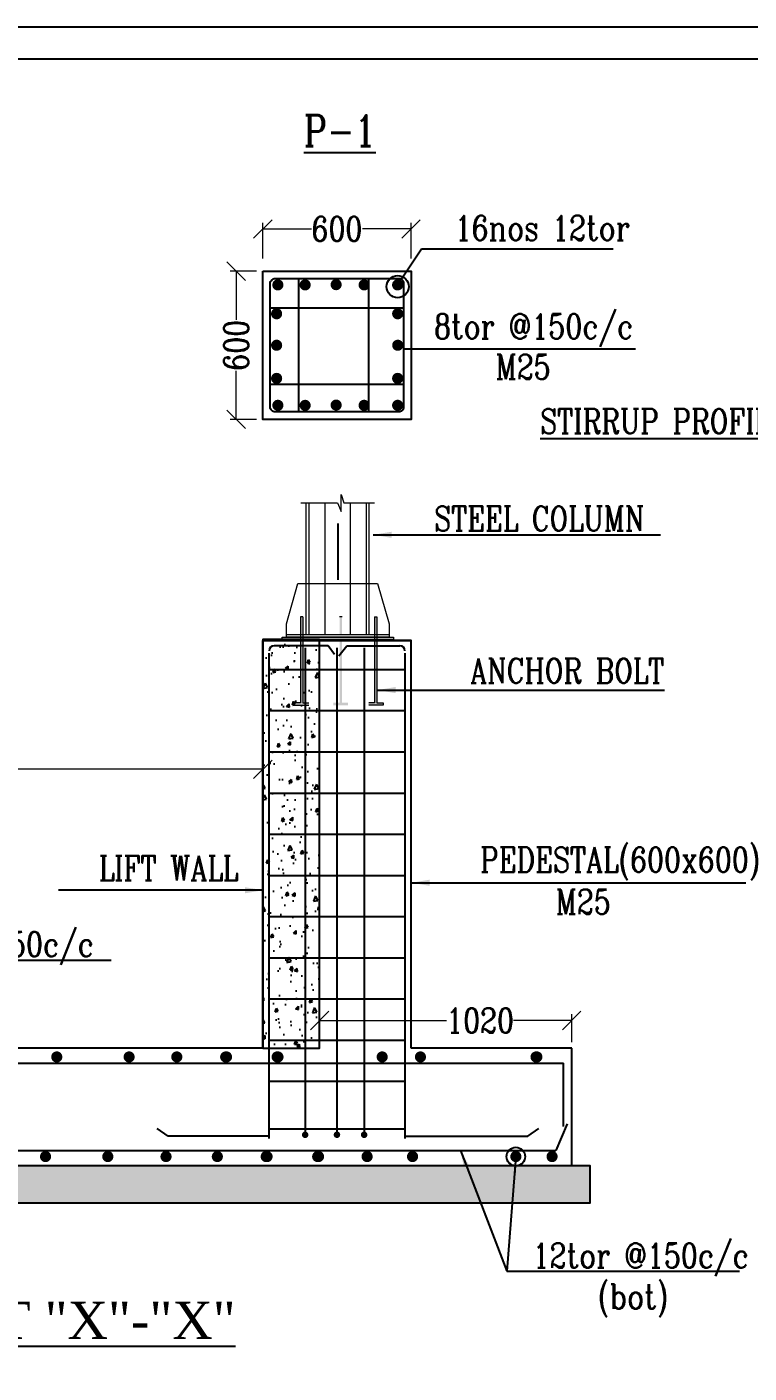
# Model space of a CAD drawing. Header units: millimetres. Extents: x 718890 to 734392, y -300108 to -278291.
# Drawn here: x 725941 to 728863, y -283739 to -278291 of the extents above; entities that cross this region are included whole.
import ezdxf
from ezdxf.enums import TextEntityAlignment as Align
from ezdxf.lldxf.tags import DXFTag

# ---------------------------------------------------------------- set-up
doc = ezdxf.new("R2010")
doc.units = ezdxf.units.MM
doc.header["$MEASUREMENT"] = 0
doc.header["$PDMODE"] = 2
doc.layers.add('col', color=7, linetype='Continuous')
doc.layers.add('COLUMN', color=1, linetype='Continuous')
for name, color, linetype, lineweight in [('DIM', 37, 'Continuous', 13), ('FOOT', 3, 'Continuous', 18), ('Part', 2, 'Continuous', 0), ('PCC', 4, 'Continuous', 30), ('REIN', 1, 'Continuous', 20), ('TEXT', 7, 'Continuous', 15)]:
    doc.layers.add(name, color=color, linetype=linetype, lineweight=lineweight)
doc.styles.add('combine', font='romanc.shx', dxfattribs={"width": 0.8})
doc.styles.add('ROMANS', font='complex.shx', dxfattribs={"width": 0.8})
doc.styles.add('simplex-0.8', font='complex.shx', dxfattribs={"width": 0.8})
doc.styles.add('style2', font='times.ttf')
doc.styles.add('TIMESNEWROMAN', font='times.ttf')
tags = doc.linetypes.add('HIDDEN', pattern=[0.375, 0.25, -0.125]).pattern_tags.tags
tags[6:7] = [DXFTag(74, 4), DXFTag(75, 0), DXFTag(340, '0'), DXFTag(46, 1.0), DXFTag(50, 0.0), DXFTag(44, 0.0), DXFTag(45, 0.0)]
tags[4:5] = [DXFTag(74, 4), DXFTag(75, 0), DXFTag(340, '0'), DXFTag(46, 1.0), DXFTag(50, 0.0), DXFTag(44, 0.0), DXFTag(45, 0.0)]
doc.dimstyles.new('75 ISO', dxfattribs={"dimtxt": 100, "dimasz": 75, "dimexe": 75, "dimexo": 0.7, "dimgap": 0.4, "dimtad": 0, "dimtoh": 1, "dimdec": 0, "dimdsep": 46, "dimtxsty": 'combine', "dimblk": 'OBLIQUE', "dimcen": 0, "dimclrd": 11, "dimclre": 2, "dimclrt": 4, "dimadec": 1, "dimazin": 2, "dimtfac": 1, "dimtdec": 0, "dimtmove": 1, "dimatfit": 3, "dimldrblk": 'OBLIQUE', "dimfxl": 0.7, "dimfxlon": 1, "dimtolj": 1, "dimtzin": 0, "dimlwd": -1, "dimlwe": -1, "dimarcsym": 0})
doc.dimstyles.new('SAM', dxfattribs={"dimtxt": 125, "dimasz": 75, "dimexe": 100, "dimexo": 1, "dimgap": 50, "dimtad": 1, "dimtoh": 1, "dimdec": 0, "dimrnd": 1, "dimzin": 1, "dimdsep": 46, "dimtxsty": 'style2', "dimcen": 0.09, "dimclrd": 37, "dimclre": 250, "dimclrt": 7, "dimadec": 0, "dimazin": 0, "dimtfac": 1, "dimtdec": 0, "dimtix": 1, "dimtmove": 1, "dimatfit": 3, "dimfxl": 100, "dimfxlon": 1, "dimtolj": 1, "dimtzin": 0, "dimarcsym": 0})

# ---------------------------------------------------------------- blocks, each defined once
blk = doc.blocks.new('_Oblique')
at = {"color": 0, "linetype": 'ByBlock', "lineweight": -2}
blk.add_line((-0.5, -0.5), (0.5, 0.5), dxfattribs=at)
blk = doc.blocks.new('*D92')
at = {"layer": 'DEFPOINTS', "color": 0, "transparency": 16777216}
for p in [(728145.4, -282312), (727125.4, -282424.6, 0), (728145.4, -282424.6)]:
    blk.add_point(p, dxfattribs=at)
at = {"layer": 'Part', "color": 2, "transparency": 16777216}
for p, q in [((727125.4, -282399.6), (727125.4, -282287)), ((728145.4, -282399.6), (728145.4, -282287))]:
    blk.add_line(p, q, dxfattribs=at)
at = {"layer": 'Part', "color": 11, "transparency": 16777216}
for p, q in [((727125.4, -282312), (727639.1, -282312)), ((728145.4, -282312), (727910.4, -282312))]:
    blk.add_line(p, q, dxfattribs=at)
at = {"layer": 'Part', "color": 11, "transparency": 16777216, "xscale": 75, "yscale": 75, "zscale": 75, "rotation": 180}
blk.add_blockref('_Oblique', (727125.4, -282312), dxfattribs=at)
at = {"layer": 'Part', "color": 11, "transparency": 16777216, "xscale": 75, "yscale": 75, "zscale": 75}
blk.add_blockref('_Oblique', (728145.4, -282312), dxfattribs=at)
at = {"layer": 'Part', "color": 18, "lineweight": -3, "true_color": 0x000000, "transparency": 16777216, "insert": (727774.8, -282312), "char_height": 100, "attachment_point": 5, "style": 'combine'}
blk.add_mtext('\\A1;1020', dxfattribs=at)
blk = doc.blocks.new('*D93')
at = {"layer": 'DEFPOINTS', "color": 0, "transparency": 16777216}
for p in [(726895.4, -281295.6), (724595.4, -281408.2), (726895.4, -281408.2, 0)]:
    blk.add_point(p, dxfattribs=at)
at = {"layer": 'Part', "color": 2, "transparency": 16777216}
for p, q in [((724595.4, -281383.2), (724595.4, -281270.6)), ((726895.4, -281383.2), (726895.4, -281270.6))]:
    blk.add_line(p, q, dxfattribs=at)
at = {"layer": 'Part', "color": 11, "transparency": 16777216}
for p, q in [((724595.4, -281295.6), (725604.1, -281295.6)), ((726895.4, -281295.6), (725886.8, -281295.6))]:
    blk.add_line(p, q, dxfattribs=at)
at = {"layer": 'Part', "color": 11, "transparency": 16777216, "xscale": 75, "yscale": 75, "zscale": 75, "rotation": 180}
blk.add_blockref('_Oblique', (724595.4, -281295.6), dxfattribs=at)
at = {"layer": 'Part', "color": 11, "transparency": 16777216, "xscale": 75, "yscale": 75, "zscale": 75}
blk.add_blockref('_Oblique', (726895.4, -281295.6), dxfattribs=at)
at = {"layer": 'Part', "color": 18, "lineweight": -3, "true_color": 0x000000, "transparency": 16777216, "insert": (725745.4, -281295.6), "char_height": 100, "attachment_point": 5, "style": 'combine'}
blk.add_mtext('\\A1;2300', dxfattribs=at)
blk = doc.blocks.new('G$C9B659665')
at = {"layer": 'DIM', "linetype": 'Continuous'}
h = blk.add_hatch(color=5, dxfattribs=at)
h.paths.add_polyline_path([(43.4, 9), (65.3, 9), (65.3, 75.4), (74.3, 75.4), (74.3, 9), (95.6, 9), (95.6, 0), (43.4, 0)])
h.paths.add_polyline_path([(65.3, 165.3), (74.3, 165.3), (74.3, 75.4), (65.3, 75.4)])
h.paths.add_polyline_path([(65.3, 211.3), (72.3, 211.3), (74.3, 211.3), (74.3, 165.3), (65.3, 165.3)])
h.paths.add_polyline_path([(65.3, 234.5), (74.3, 234.5), (74.3, 211.3), (65.3, 211.3)])
h.paths.add_polyline_path([(65.3, 315.7), (74.3, 315.7), (74.3, 252.5), (65.3, 252.5)])
h = blk.add_hatch(color=5, dxfattribs=at)
h.paths.add_polyline_path([(43.4, 9), (65.3, 9), (65.3, 75.4), (74.3, 75.4), (74.3, 9), (95.6, 9), (95.6, 0), (43.4, 0)])
h.paths.add_polyline_path([(65.3, 165.3), (74.3, 165.3), (74.3, 75.4), (65.3, 75.4)])
h.paths.add_polyline_path([(65.3, 211.3), (72.3, 211.3), (74.3, 211.3), (74.3, 165.3), (65.3, 165.3)])
h.paths.add_polyline_path([(65.3, 234.5), (74.3, 234.5), (74.3, 211.3), (65.3, 211.3)])
h.paths.add_polyline_path([(65.3, 315.7), (74.3, 315.7), (74.3, 252.5), (65.3, 252.5)])
h = blk.add_hatch(color=5, dxfattribs=at)
h.paths.add_polyline_path([(182.9, 9), (204.7, 9), (204.7, 75.4), (213.7, 75.4), (213.7, 9), (235, 9), (235, 0), (182.9, 0)])
h.paths.add_polyline_path([(204.7, 165.3), (213.7, 165.3), (213.7, 75.4), (204.7, 75.4)])
h.paths.add_polyline_path([(204.7, 211.3), (211.8, 211.3), (213.7, 211.3), (213.7, 165.3), (204.7, 165.3)])
h.paths.add_polyline_path([(204.7, 234.5), (213.7, 234.5), (213.7, 211.3), (204.7, 211.3)])
h.paths.add_polyline_path([(204.7, 315.7), (213.7, 315.7), (213.7, 252.5), (204.7, 252.5)])
h = blk.add_hatch(color=5, dxfattribs=at)
h.paths.add_polyline_path([(360.1, 9), (338.2, 9), (338.2, 75.4), (329.2, 75.4), (329.2, 9), (307.9, 9), (307.9, 0), (360.1, 0)])
h.paths.add_polyline_path([(338.2, 165.3), (329.2, 165.3), (329.2, 75.4), (338.2, 75.4)])
h.paths.add_polyline_path([(338.2, 211.3), (331.2, 211.3), (329.2, 211.3), (329.2, 165.3), (338.2, 165.3)])
h.paths.add_polyline_path([(338.2, 234.5), (329.2, 234.5), (329.2, 211.3), (338.2, 211.3)])
h.paths.add_polyline_path([(338.2, 315.7), (329.2, 315.7), (329.2, 252.5), (338.2, 252.5)])
h = blk.add_hatch(color=5, dxfattribs=at)
h.paths.add_polyline_path([(360.1, 9), (338.2, 9), (338.2, 75.4), (329.2, 75.4), (329.2, 9), (307.9, 9), (307.9, 0), (360.1, 0)])
h.paths.add_polyline_path([(338.2, 165.3), (329.2, 165.3), (329.2, 75.4), (338.2, 75.4)])
h.paths.add_polyline_path([(338.2, 211.3), (331.2, 211.3), (329.2, 211.3), (329.2, 165.3), (338.2, 165.3)])
h.paths.add_polyline_path([(338.2, 234.5), (329.2, 234.5), (329.2, 211.3), (338.2, 211.3)])
h.paths.add_polyline_path([(338.2, 315.7), (329.2, 315.7), (329.2, 252.5), (338.2, 252.5)])
blk.add_line((198.4, 649), (198.4, 447.2))
blk.add_line((198.4, 649), (198.4, 447.2))
at = {"layer": 'DIM', "color": 5, "linetype": 'Continuous'}
for p, q in [((85.9, 252.5), (85.9, 722.3)), ((85.9, 252.5), (85.9, 722.3)), ((153.4, 252.5), (153.4, 722.3)), ((153.4, 252.5), (153.4, 722.3)), ((243.4, 252.5), (243.4, 722.3)), ((243.4, 252.5), (243.4, 722.3)), ((310.9, 252.5), (310.9, 722.3)), ((310.9, 252.5), (310.9, 722.3)), ((74.3, 315.7), (65.3, 315.7)), ((65.3, 315.7), (65.3, 9)), ((74.3, 315.7), (65.3, 315.7)), ((65.3, 315.7), (65.3, 9)), ((74.3, 315.7), (74.3, 9)), ((74.3, 315.7), (74.3, 9)), ((213.7, 315.7), (204.7, 315.7)), ((213.7, 315.7), (204.7, 315.7)), ((329.2, 315.7), (338.2, 315.7)), ((329.2, 315.7), (329.2, 9)), ((329.2, 315.7), (338.2, 315.7)), ((329.2, 315.7), (329.2, 9)), ((338.2, 315.7), (338.2, 9)), ((338.2, 315.7), (338.2, 9)), ((65.3, 9), (43.4, 9)), ((65.3, 9), (43.4, 9)), ((43.4, 0), (94.6, 0)), ((43.4, 0), (94.6, 0)), ((74.3, 9), (94.6, 9)), ((74.3, 9), (94.6, 9)), ((329.2, 9), (308.9, 9)), ((329.2, 9), (308.9, 9)), ((360.1, 0), (308.9, 0)), ((360.1, 0), (308.9, 0)), ((338.2, 9), (360.1, 9)), ((338.2, 9), (360.1, 9)), ((360.1, 9), (360.1, 0)), ((360.1, 9), (360.1, 0))]:
    blk.add_line(p, q, dxfattribs=at)
at = {"layer": 'DIM', "linetype": 'HIDDEN', "ltscale": 100}
for p, q in [((96, 252.5), (96, 722.3)), ((96, 252.5), (96, 722.3)), ((300.7, 252.5), (300.7, 722.3)), ((300.7, 252.5), (300.7, 722.3))]:
    blk.add_line(p, q, dxfattribs=at)
at = {"layer": 'DIM', "color": 5, "linetype": 'HIDDEN', "ltscale": 0.1}
blk.add_line((67.2, 252.5), (329.7, 252.5), dxfattribs=at)
blk.add_line((67.2, 252.5), (329.7, 252.5), dxfattribs=at)
at = {"layer": 'DIM', "color": 5, "linetype": 'Continuous'}
for points in [[(67.2, 722.3), (197.8, 722.3), (210.8, 690.9), (210.8, 751.4), (220.1, 722.1), (329.7, 722.1)], [(67.2, 722.3), (197.8, 722.3), (210.8, 690.9), (210.8, 751.4), (220.1, 722.1), (329.7, 722.1)], [(15, 243.5), (15, 290), (56.3, 434.7), (340.5, 434.7), (381.7, 290), (381.7, 243.5)], [(15, 243.5), (15, 290), (56.3, 434.7), (340.5, 434.7), (381.7, 290), (381.7, 243.5)]]:
    blk.add_lwpolyline(points, dxfattribs=at)
at = {"layer": 'DIM', "color": 5, "linetype": 'HIDDEN', "ltscale": 0.1}
for points in [[(396.7, 234.5), (0, 234.5), (0, 243.5), (396.7, 243.5)], [(396.7, 234.5), (0, 234.5), (0, 243.5), (396.7, 243.5)], [(381.7, 243.5), (15, 243.5), (15, 252.5), (381.7, 252.5)], [(381.7, 243.5), (15, 243.5), (15, 252.5), (381.7, 252.5)]]:
    blk.add_lwpolyline(points, close=True, dxfattribs=at)
blk = doc.blocks.new('*D147')
at = {"layer": 'DEFPOINTS', "color": 0, "transparency": 16777216}
for p in [(727495.4, -279108.8), (726895.4, -279279.5), (727495.4, -279279.5)]:
    blk.add_point(p, dxfattribs=at)
at = {"layer": 'Part', "color": 2, "transparency": 16777216}
for p, q in [((726895.4, -279228.8), (726895.4, -279083.8)), ((727495.4, -279228.8), (727495.4, -279083.8))]:
    blk.add_line(p, q, dxfattribs=at)
at = {"layer": 'Part', "color": 11, "transparency": 16777216}
for p, q in [((726895.4, -279108.8), (727092.2, -279108.8)), ((727495.4, -279108.8), (727298.7, -279108.8))]:
    blk.add_line(p, q, dxfattribs=at)
at = {"layer": 'Part', "color": 11, "transparency": 16777216, "xscale": 75, "yscale": 75, "zscale": 75, "rotation": 180}
blk.add_blockref('_Oblique', (726895.4, -279108.8), dxfattribs=at)
at = {"layer": 'Part', "color": 11, "transparency": 16777216, "xscale": 75, "yscale": 75, "zscale": 75}
blk.add_blockref('_Oblique', (727495.4, -279108.8), dxfattribs=at)
at = {"layer": 'Part', "color": 18, "lineweight": -3, "true_color": 0x000000, "transparency": 16777216, "insert": (727195.4, -279108.8), "char_height": 100, "attachment_point": 5, "style": 'combine'}
blk.add_mtext('\\A1;600', dxfattribs=at)
blk = doc.blocks.new('*D148')
at = {"layer": 'DEFPOINTS', "color": 0, "transparency": 16777216}
for p in [(726787.6, -279279.5), (726895.4, -279279.5, 0), (726895.4, -279879.5, 0)]:
    blk.add_point(p, dxfattribs=at)
at = {"layer": 'Part', "color": 2, "transparency": 16777216}
for p, q in [((726870.4, -279279.5), (726762.6, -279279.5)), ((726870.4, -279879.5), (726762.6, -279879.5))]:
    blk.add_line(p, q, dxfattribs=at)
at = {"layer": 'Part', "color": 11, "transparency": 16777216}
for p, q in [((726787.6, -279279.5), (726787.6, -279476.2)), ((726787.6, -279879.5), (726787.6, -279682.8))]:
    blk.add_line(p, q, dxfattribs=at)
at = {"layer": 'Part', "color": 11, "transparency": 16777216, "xscale": 75, "yscale": 75, "zscale": 75}
for p, rotation in [((726787.6, -279279.5), 90), ((726787.6, -279879.5), 270)]:
    blk.add_blockref('_Oblique', p, dxfattribs=dict(at, rotation=rotation))
at = {"layer": 'Part', "color": 18, "lineweight": -3, "true_color": 0x000000, "transparency": 16777216, "insert": (726787.6, -279579.5), "char_height": 100, "attachment_point": 5, "rotation": 90, "style": 'combine'}
blk.add_mtext('\\A1;600', dxfattribs=at)

msp = doc.modelspace()

# ---------------------------------------------------------------- hatches: boundary and pattern name
at = {"layer": 'DIM', "lineweight": -3, "ltscale": 0.5}
h = msp.add_hatch(dxfattribs=at)
h.set_pattern_fill('AR-CONC', color=256, scale=25, style=0)
h.set_pattern_definition([(50, (1417.42, -18015.03), (179.315046, -15.688034), [18.75, -206.25]), (355, (1417.42, -18015.03), (-34.687833, 188.048033), [15, -165]), (100.4514, (1432.36, -18016.33), (144.627345, 172.359886), [15.935047, -175.28553]), (46.1842, (1417.42, -17965.03), (266.81026, -41.379754), [28.125, -309.375]), (96.6356, (1439.65, -17968.47), (233.66568, 243.52947), [23.90257, -262.92825]), (351.1842, (1417.42, -17965.03), (233.66549, 243.52965), [22.5, -247.5]), (21, (1442.42, -17977.53), (149.226763, -100.654723), [18.75, -206.25]), (326, (1442.42, -17977.53), (60.828833, 181.28751), [15, -165]), (71.4514, (1454.85, -17985.91), (210.055657, 80.632624), [15.935047, -175.28553]), (37.5, (1417.415, -18015.027), (3.039964, 83.2234635), [0, -163, 0, -167.5, 0, -165.625]), (7.5, (1417.415, -18015.03), (65.767384, 98.602928), [0, -95.5, 0, -159.25, 0, -63.125]), (327.5, (1361.665, -18015.027), (133.455609, -5.638718), [0, -62.5, 0, -195, 0, -258.75]), (317.5, (1336.67, -18015.03), (145.796542, 25.026246), [0, -81.25, 0, -129.5, 0, -183.75])])
h.paths.add_polyline_path([(723270.4, -283049.6), (728220.4, -283049.6), (728220.4, -282899.6), (723270.4, -282899.6)])
at = {"layer": 'Part', "lineweight": -3}
h = msp.add_hatch(dxfattribs=at)
h.set_pattern_fill('AR-CONC', color=5, scale=20, angle=20.2801)
h.set_pattern_definition([(70.280146, (-965702.67, -520012.67), (138.909427, 37.949587), [15, -165]), (15.280146, (-965702.67, -520012.67), (-78.173561, 131.494075), [12, -132]), (120.7315905, (-965691.1, -520009.5), (60.735865, 169.443661), [12.748038, -140.228422]), (66.464346, (-965716.54, -519975.15), (211.690564, 42.931721), [22.5, -247.5]), (116.915782, (-965698.9, -519971.57), (107.816308, 247.539176), [19.122068, -210.342752]), (11.46431, (-965716.54, -519975.15), (107.816308, 247.539176), [18, -198]), (41.280146, (-965694.31, -519977.59), (139.891247, -34.15317), [15, -165]), (346.280146, (-965694.31, -519977.6), (-4.622545, 152.906604), [12, -132]), (91.731591, (-965682.65, -519980.44), (135.268701, 118.753434), [12.748038, -140.228422]), (57.780146, (-965702.67, -520012.667), (-20.7956991, 63.2944397), [0, -130.4, 0, -134, 0, -132.5]), (27.780146, (-965702.67, -520012.67), (22.010865, 92.2288947), [0, -76.4, 0, -127.4, 0, -50.5]), (347.780146, (-965744.506, -520028.125), (101.709612, 32.7743719), [0, -50, 0, -156, 0, -207]), (337.780146, (-965763.27, -520035.06), (102.467296, 59.2075827), [0, -65, 0, -103.6, 0, -147])])
h.paths.add_polyline_path([(727125.4, -280770.3), (726895.4, -280770.3), (726895.4, -282424.6), (727125.4, -282424.6)])

# ---------------------------------------------------------------- linework, layer by layer
at = {"layer": 'col', "color": 6, "lineweight": -3, "elevation": 743212945.3}
for points in [[(734392.5, -300108.5), (718890.4, -300108.5), (718890.4, -278291.3), (734392.5, -278291.3)], [(734263.1, -299979.1), (719019.8, -299979.1), (719019.8, -278420.7), (734263.1, -278420.7)]]:
    msp.add_lwpolyline(points, close=True, dxfattribs=at)
at = {"layer": 'DIM', "lineweight": -3}
for p, q in [((727441.1, -279335.3), (727537.7, -279188.9)), ((727537.7, -279188.9), (728313.2, -279188.9))]:
    msp.add_line(p, q, dxfattribs=at)
msp.add_circle((727441.1, -279342.2), 45, dxfattribs=at)
at = {"layer": 'FOOT', "lineweight": -3}
for p, q in [((727495.4, -280774.6), (726895.4, -280774.6)), ((726895.4, -282399.6), (726895.4, -280774.6)), ((727495.4, -280774.6), (726895.4, -280774.6)), ((726895.4, -282424.6), (726895.4, -280774.6)), ((726895.4, -280774.6), (727495.4, -280774.6)), ((727495.4, -282399.6), (727495.4, -280774.6)), ((727495.4, -282399.6), (727495.4, -280774.6)), ((726895.4, -282424.6, 0), (724595.4, -282424.6)), ((726895.4, -282424.6, 0), (725295.4, -282424.6)), ((728145.4, -282424.6, 0), (727495.4, -282424.6, 0)), ((728145.4, -282424.6, 0), (727495.4, -282424.6, 0)), ((728145.4, -282899.6, 0), (728145.4, -282424.6, 0))]:
    msp.add_line(p, q, dxfattribs=at)
for points in [[(726895.4, -279279.5), (727495.4, -279279.5), (727495.4, -279879.5), (726895.4, -279879.5)], [(723270.4, -283049.6), (728220.4, -283049.6), (728220.4, -282899.6), (723270.4, -282899.6)], [(723270.4, -283049.6), (728220.4, -283049.6), (728220.4, -282899.6), (723270.4, -282899.6)]]:
    msp.add_lwpolyline(points, close=True, dxfattribs=at)
at = {"layer": 'Part', "color": 250, "lineweight": -3}
msp.add_line((727465.4, -279594.2), (728403.3, -279594.2), dxfattribs=at)
at = {"layer": 'PCC', "color": 250, "linetype": 'HIDDEN', "lineweight": -3, "ltscale": 750, "elevation": 0}
msp.add_lwpolyline([(727125.4, -280770.3), (726895.4, -280770.3), (726895.4, -282424.6), (727125.4, -282424.6)], close=True, dxfattribs=at)
at = {"layer": 'PCC', "linetype": 'HIDDEN', "lineweight": -3, "ltscale": 750, "elevation": 0}
for points in [[(727495.4, -282424.6), (727495.4, -280774.6), (726895.4, -280774.6)], [(726895.4, -282424.6), (726895.4, -280774.6), (727495.4, -280774.6)]]:
    msp.add_lwpolyline(points, dxfattribs=at)
at = {"layer": 'REIN', "lineweight": -3}
for p, q in [((727160.3, -280795.4), (726941.3, -280795.4)), ((727160.3, -280795.4), (726941.3, -280795.4)), ((727066.8, -280804.6), (727066.8, -282783.7)), ((727185.5, -280831.3), (727160.3, -280795.4)), ((727195.4, -280804.6), (727195.4, -282783.7)), ((727203.2, -280836.2), (727235.9, -280795.4)), ((727235.2, -280795.4), (727449.6, -280795.4)), ((727235.9, -280795.4), (727449.6, -280795.4)), ((727305.5, -280804.6), (727305.5, -282783.7)), ((726920.4, -280825.4), (726920.4, -282788.9)), ((726920.4, -280825.4), (726920.4, -282788.9)), ((727470.4, -280825.4), (727470.4, -282788.9)), ((727470.4, -280825.4), (727470.4, -282788.9)), ((726920.4, -280891.5), (727470.4, -280891.5)), ((726920.4, -280891.5), (727470.4, -280891.5)), ((726920.4, -281058.2), (727470.4, -281058.2)), ((726920.4, -281058.2), (727470.4, -281058.2)), ((726920.4, -281058.2), (727470.4, -281058.2)), ((726920.4, -281058.2), (727470.4, -281058.2)), ((726920.4, -281224.8), (727470.4, -281224.8)), ((726920.4, -281224.8), (727470.4, -281224.8)), ((726920.4, -281391.5), (727470.4, -281391.5)), ((726920.4, -281391.5), (727470.4, -281391.5)), ((726920.4, -281558.2), (727470.4, -281558.2)), ((726920.4, -281558.2), (727470.4, -281558.2)), ((726920.4, -281724.8), (727470.4, -281724.8)), ((726920.4, -281724.8), (727470.4, -281724.8)), ((726920.4, -281891.5), (727470.4, -281891.5)), ((726920.4, -281891.5), (727470.4, -281891.5)), ((726920.4, -282058.2), (727470.4, -282058.2)), ((726920.4, -282058.2), (727470.4, -282058.2)), ((726920.4, -282224.8), (727470.4, -282224.8)), ((726920.4, -282224.8), (727470.4, -282224.8)), ((726920.4, -282391.5), (727470.4, -282391.5)), ((723383.6, -282485.1), (728112.5, -282485.1, 0)), ((728112.5, -282740.6, 0), (728112.5, -282485.1, 0)), ((726920.4, -282558.2), (727470.4, -282558.2)), ((726512, -282779.7), (726468.4, -282748.8)), ((726512, -282779.7), (726468.4, -282748.8)), ((726920.4, -282779.7), (726512, -282779.7)), ((726920.4, -282779.7), (726512, -282779.7)), ((726920.4, -282749.8), (727470.4, -282749.8)), ((727470.4, -282779.7), (727968.6, -282779.7)), ((727470.4, -282779.7), (727968.6, -282779.7)), ((727968.6, -282779.7), (728012.2, -282748.8)), ((727968.6, -282779.7), (728012.2, -282748.8)), ((728126.7, -282729.7, 0), (728081.7, -282838.6, 0)), ((723365.2, -282838.6), (728081.7, -282838.6, 0))]:
    msp.add_line(p, q, dxfattribs=at)
msp.add_lwpolyline([(726945.4, -279309.5), (727445.4, -279309.5, -0.414214), (727465.4, -279329.5), (727465.4, -279829.5, -0.414214), (727445.4, -279849.5), (726945.4, -279849.5, -0.414214), (726925.4, -279829.5), (726925.4, -279329.5, -0.414214)], format="xyb", close=True, dxfattribs=at)
for points, const_width in [([(726945.1, -279335.3, -1), (726967.6, -279335.3, -1)], 22.5), ([(727055.5, -279335.3, -1), (727078, -279335.3, -1)], 22.5), ([(727294.2, -279335.3, -1), (727316.8, -279335.3, -1)], 22.5), ([(727452.4, -279335.3, 1), (727429.8, -279335.3, 1)], 22.5), ([(726951.2, -279440.8, 1), (726951.2, -279463.3, 1)], 22.5), ([(727441.2, -279440.8, 1), (727441.2, -279463.3, 1)], 22.5), ([(726951.2, -279568.2, 1), (726951.2, -279590.8, 1)], 22.5), ([(727441.5, -279568.2, 1), (727441.5, -279590.8, 1)], 22.5), ([(726951.2, -279702.3, 1), (726951.2, -279724.9, 1)], 22.5), ([(727441.2, -279702.3, 1), (727441.2, -279724.9, 1)], 22.5), ([(726945.1, -279822.5, 1), (726967.6, -279822.5, 1)], 22.5), ([(727055.5, -279822.7, -1), (727078, -279822.7, -1)], 22.5), ([(727294.2, -279822.7, -1), (727316.8, -279822.7, -1)], 22.5), ([(727452.4, -279822.5, -1), (727429.8, -279822.5, -1)], 22.5), ([(726050.2, -282459.5, 1), (726072.7, -282459.5, 1)], 22.5), ([(726343.1, -282459.5, 1), (726365.6, -282459.5, 1)], 22.5), ([(726536.1, -282459.5, 1), (726558.6, -282459.5, 1)], 22.5), ([(726733.9, -282459.5, 1), (726756.4, -282459.5, 1)], 22.5), ([(726737.2, -282459.5, 1), (726759.7, -282459.5, 1)], 22.5), ([(726942.2, -282459.5, 1), (726964.7, -282459.5, 1)], 22.5), ([(726945.5, -282459.5, 1), (726968, -282459.5, 1)], 22.5), ([(727367.2, -282459.5, 1), (727389.7, -282459.5, 1)], 22.5), ([(727522.2, -282459.5, 1), (727544.7, -282459.5, 1)], 22.5), ([(727990, -282459.5, 1), (728012.6, -282459.5, 1)], 22.5), ([(727993.4, -282459.5, 1), (728015.9, -282459.5, 1)], 22.5), ([(727060.2, -282774.5, 1), (727073.3, -282774.5, 1)], 13.1), ([(727188.9, -282774.5, 1), (727202, -282774.5, 1)], 13.1), ([(727298.9, -282774.5, 1), (727312.1, -282774.5, 1)], 13.1), ([(726004.8, -282862.7, 1), (726027.3, -282862.7, 1)], 22.5), ([(726256.8, -282862.7, 1), (726279.3, -282862.7, 1)], 22.5), ([(726492.4, -282862.7, 1), (726514.9, -282862.7, 1)], 22.5), ([(726700.1, -282862.7, 1), (726722.6, -282862.7, 1)], 22.5), ([(726897.9, -282862.7, 1), (726920.5, -282862.7, 1)], 22.5), ([(726901.3, -282862.7, 1), (726923.8, -282862.7, 1)], 22.5), ([(727106.2, -282862.7, 1), (727128.8, -282862.7, 1)], 22.5), ([(727109.5, -282862.7, 1), (727132.1, -282862.7, 1)], 22.5), ([(727306.2, -282862.7, 1), (727328.8, -282862.7, 1)], 22.5), ([(727490.1, -282862.7, 1), (727512.7, -282862.7, 1)], 22.5), ([(727908.3, -282862.7, 1), (727930.8, -282862.7, 1)], 22.5), ([(728054.8, -282862.7, 1), (728077.3, -282862.7, 1)], 22.5)]:
    msp.add_lwpolyline(points, format="xyb", close=True, dxfattribs=dict(at, const_width=const_width))
for points in [[(727041.2, -279309.5), (727323.1, -279309.5), (727323.1, -279849.5), (727041.2, -279849.5)], [(726925.4, -279428), (727465.4, -279428), (727465.4, -279737.9), (726925.4, -279737.9)]]:
    msp.add_lwpolyline(points, close=True, dxfattribs=at)
at = {"layer": 'REIN', "lineweight": -3, "const_width": 22.5, "elevation": -371606472.7}
for points in [[(727180.9, -279334.2, -1), (727203.4, -279334.2, -1)], [(727180.9, -279821.6, -1), (727203.4, -279821.6, -1)]]:
    msp.add_lwpolyline(points, format="xyb", close=True, dxfattribs=at)
at = {"layer": 'REIN', "lineweight": -3}
for centre, start, end in [((726941.3, -280816.3), 90, 180), ((726941.3, -280816.3), 90, 180), ((727449.6, -280816.3), 0, 90), ((727449.6, -280816.3), 0, 90)]:
    msp.add_arc(centre, 20.8, start, end, dxfattribs=at)

# ---------------------------------------------------------------- block references
at = {"layer": 'COLUMN', "color": 2, "lineweight": -3, "ltscale": 0.5, "xscale": 1.134215500982174, "yscale": 1.134215500982174, "zscale": 1.134215500982174}
msp.add_blockref('G$C9B659665', (726973.7, -281036.3, 0), dxfattribs=at)

# ---------------------------------------------------------------- texts
at = {"layer": 'TEXT', "color": 18, "lineweight": -3, "ltscale": 0.5, "true_color": 0x000000, "style": 'simplex-0.8', "width": 0.8}
msp.add_text('%%UP-1', height=125, dxfattribs=at).set_placement((727061.2, -278774))
at = {"layer": 'TEXT', "color": 18, "lineweight": -3, "true_color": 0x000000, "style": 'ROMANS', "width": 0.8}
for p in [(728060.5, -279617.1), (728303.7, -281781.5)]:
    msp.add_text('M25', height=100.03, dxfattribs=at).set_placement(p, align=Align.TOP_RIGHT)
at = {"layer": 'TEXT', "color": 18, "lineweight": -3, "true_color": 0x000000, "width": 0.8}
for s, height, style, p in [('STEEL COLUMN', 100.035, 'simplex-0.8', (728439.7, -280360.8, 0)), ('ANCHOR BOLT', 100.035, 'simplex-0.8', (728520.1, -280976.7, 0)), ('PEDESTAL(600x600)', 100.035, 'ROMANS', (728910.2, -281741.3)), ('LIFT WALL', 100.03, 'simplex-0.8', (726794.7, -281775.6, 0)), ('10tor @150c/c', 100.035, 'ROMANS', (726211.3, -282083.2, 0)), ('12tor @150c/c', 100.035, 'ROMANS', (728861.9, -283343.3, 0)), ('(bot)', 100.03, 'ROMANS', (728538.1, -283509.1, 0))]:
    msp.add_text(s, height=height, dxfattribs=dict(at, style=style)).set_placement(p, align=Align.BOTTOM_RIGHT)
at = {"layer": 'TEXT', "color": 18, "lineweight": -3, "true_color": 0x000000, "style": 'TIMESNEWROMAN'}
msp.add_text('%%USECTION AT "X"-"X"', height=150, dxfattribs=at).set_placement((724640.8, -283600.4))
at = {"layer": 'TEXT', "color": 250, "lineweight": -3, "char_height": 100.035, "style": 'ROMANS'}
for s, insert, attachment_point in [('16nos 12tor', (728026.9, -279105), 5), ('8tor @150c/c', (727991.2, -279519.6), 5), ('                          {\\LSTIRRUP PROFILE}', (726591.4, -279837.1, 0), 1)]:
    msp.add_mtext(s, dxfattribs=dict(at, insert=insert, attachment_point=attachment_point))

# ---------------------------------------------------------------- dimensions: what is measured, and where the dimension line sits
at = {"layer": 'Part', "color": 250, "lineweight": -3}
for base, p1, p2, override, picture, middle in [((727495.4, -279108.8), (726895.4, -279279.5), (727495.4, -279279.5), {"dimexe": 25, "dimexo": 25, "dimclrt": 18, "dimfxl": 120}, '*D147', (727195.4, -279108.8)), ((726895.4, -281295.6), (724595.4, -281408.2), (726895.4, -281408.2, 0), {"dimexe": 25, "dimexo": 25, "dimtxsty": 'combine', "dimclrt": 18, "dimldrblk": 'Oblique', "dimfxl": 120}, '*D93', (725745.4, -281295.6))]:
    dim = msp.add_linear_dim(base=base, p1=p1, p2=p2, dimstyle='75 ISO', override=override, dxfattribs=at)
    dim.commit()
    dim.dimension.update_dxf_attribs({"geometry": picture, "text_midpoint": middle})
dim = msp.add_linear_dim(base=(726787.6, -279279.5, 0), p1=(726895.4, -279879.5), p2=(726895.4, -279279.5), angle=90, dimstyle='75 ISO', override={"dimexe": 25, "dimexo": 25, "dimclrt": 18, "dimfxl": 120}, dxfattribs=at)
dim.commit()
dim.dimension.update_dxf_attribs({"geometry": '*D148', "text_midpoint": (726787.6, -279579.5, 0)})
dim = msp.add_linear_dim(base=(728145.4, -282312, 0), p1=(727125.4, -282424.6, 0), p2=(728145.4, -282424.6, 0), dimstyle='75 ISO', override={"dimexe": 25, "dimexo": 25, "dimtxsty": 'combine', "dimclrt": 18, "dimldrblk": 'Oblique', "dimfxl": 120}, dxfattribs=at)
dim.commit()
dim.dimension.update_dxf_attribs({"geometry": '*D92', "text_midpoint": (727774.8, -282312, 0), "dimtype": 160})

# ---------------------------------------------------------------- leaders
at = {"color": 5, "lineweight": -3}
for points, override in [([(725047.3, -282450.3), (725225.2, -282067.5), (726281.3, -282067.5)], {"dimtxt": 125, "dimtad": 0, "dimldrblk": 'Origin', "dimfxl": 0.18}), ([(727919.5, -282862.7), (727882.8, -283326.4), (728825.2, -283326.4)], {"dimtxt": 125, "dimtad": 0, "dimldrblk": 'Origin', "dimfxl": 0.18}), ([(727695.3, -282838.6), (727882.8, -283326.4)], {"dimtxt": 125, "dimtad": 0, "dimfxl": 0.18})]:
    msp.add_leader(points, dimstyle='SAM', override=override, dxfattribs=at)
at = {"layer": 'DIM', "lineweight": -3}
for points, override in [([(727341.5, -280346.5, 0), (728504.7, -280346.5, 0)], {"dimtxt": 125, "dimtad": 0, "dimclrd": 13, "dimfxl": 0.18}), ([(727357.4, -280974.9, 0), (728521.2, -280974.9, 0)], {"dimasz": 75}), ([(727357.4, -280974.9, 0), (728521.2, -280974.9, 0)], {"dimtxt": 125, "dimtad": 0, "dimclrd": 13, "dimfxl": 0.18}), ([(727495.4, -281754.6), (728850.8, -281754.6)], {"dimasz": 75}), ([(727495.4, -281754.6), (728850.8, -281754.6)], {"dimasz": 75})]:
    msp.add_leader(points, dimstyle='SAM', override=override, dxfattribs=at)
at = {"layer": 'Part', "color": 5, "lineweight": -3}
msp.add_leader([(726897.8, -281784.9), (726068.2, -281784.9)], dimstyle='SAM', override={"dimtad": 0, "dimrnd": 0, "dimfxl": 0.7, "dimarcsym": 2}, dxfattribs=at)

doc.saveas('drawing.dxf')
